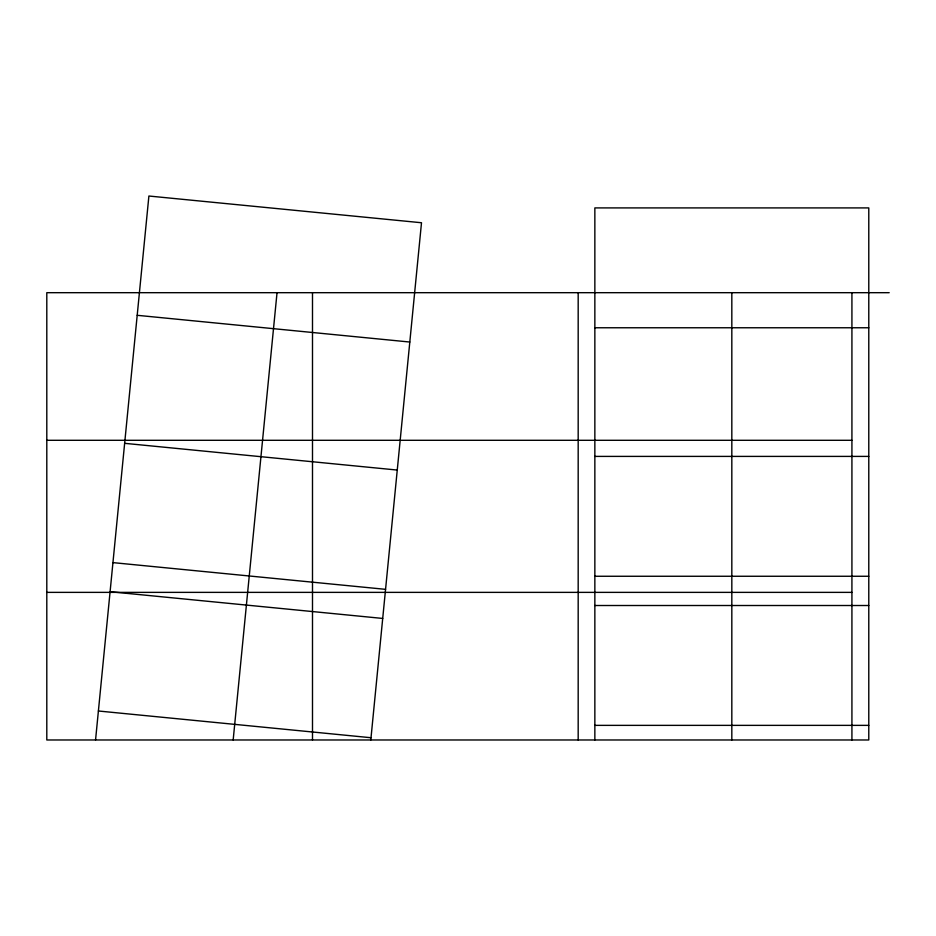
<?xml version="1.0" encoding="UTF-8"?>
<svg xmlns="http://www.w3.org/2000/svg" width="936" height="936" viewBox="0 0 936 936"><rect width="100%" height="100%" fill="white"/><g stroke="black" fill="none" stroke-linecap="round" stroke-linejoin="round"><path stroke-width="1.4" d="M312.495 739.978L312.495 292.687M578.179 739.978L578.179 292.687M95.554 739.978L148.894 196.022L421.504 222.745L370.796 739.978M233.169 739.978L277.033 292.687M889.2 292.687L46.8 292.687L46.8 739.978L868.783 739.978L868.783 207.909L594.851 207.909L594.851 739.978M594.851 327.764L868.783 327.764M46.8 440.294L851.924 440.294M594.851 456.405L868.783 456.405M594.851 576.26L868.783 576.26M46.8 592.371L851.924 592.371M594.851 605.51L868.783 605.51M594.851 725.365L868.783 725.365M137.194 315.303L409.816 342.038M124.64 443.325L397.262 470.059M112.94 562.618L385.562 589.341M110.085 591.716L382.707 618.439M98.397 710.997L371.007 737.732M851.924 292.687L851.924 739.978M731.823 292.687L731.823 739.978"/></g></svg>
